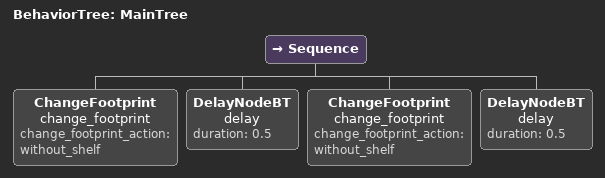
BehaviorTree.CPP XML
<root BTCPP_format="4">
    <BehaviorTree ID="MainTree">
        <Sequence>
            <ChangeFootprint name="change_footprint"  change_footprint_action="without_shelf"/>
            <DelayNodeBT name="delay" duration= "0.5"/>
            <ChangeFootprint name="change_footprint"  change_footprint_action="without_shelf"/>
            <DelayNodeBT name="delay" duration= "0.5"/>
        </Sequence>
    </BehaviorTree>
</root>
